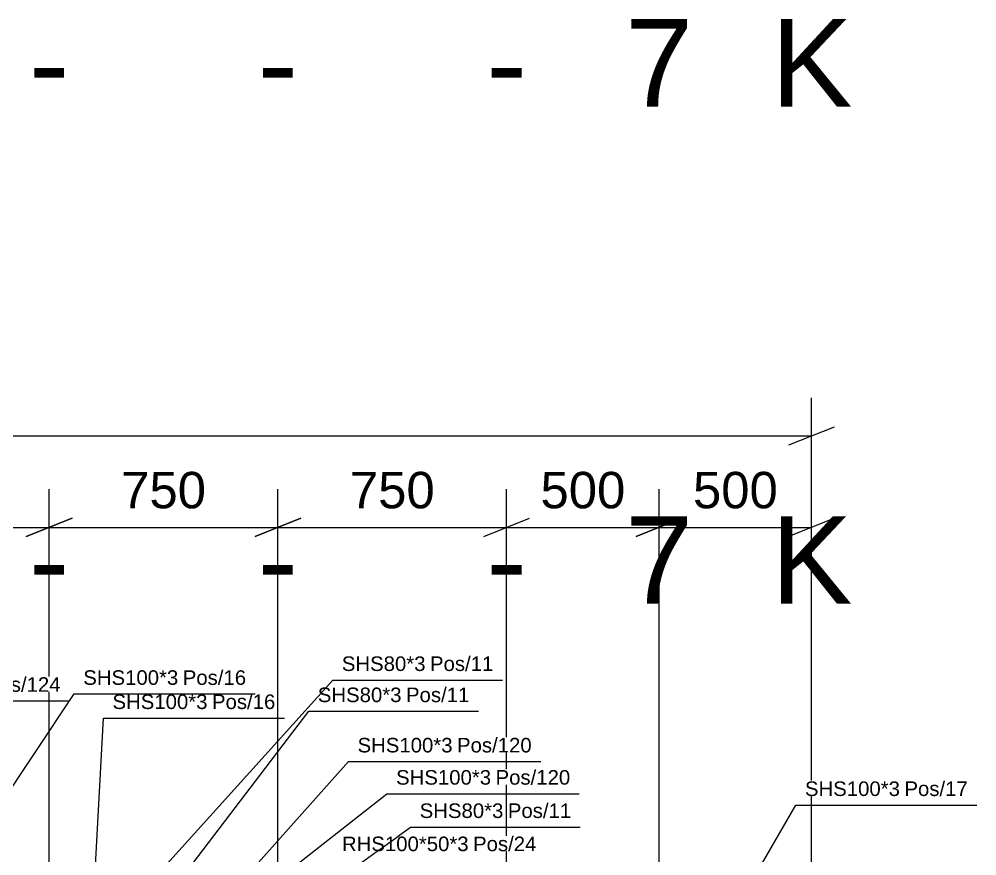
# Model space of a CAD drawing. Header units: millimetres. Extents: x -57554 to 16546, y 2142 to 98430.
# Drawn here: x 9967 to 13107, y 26041 to 28784 of the extents above; entities that cross this region are included whole.
import ezdxf

# ---------------------------------------------------------------- set-up
doc = ezdxf.new("R2010")
doc.units = ezdxf.units.MM
doc.linetypes.add('DXK_LINE_DOT3', pattern=[5.9187, 2.979, -0.9799, 0.9799, -0.9799])
doc.layers.add('S-Z2-A_TEXTUAL_ANNOTATION', color=7, linetype='Continuous')
doc.layers.add('S-Z23-A_DIMENSIONS', color=7, linetype='Continuous')
doc.styles.add('Arial', font='ARIAL.TTF', dxfattribs={"height": 0.2})

msp = doc.modelspace()

# ---------------------------------------------------------------- linework, layer by layer
at = {"color": 1, "linetype": 'DXK_LINE_DOT3'}
for p, q in [((10065.2, 13818), (10065.2, 26818)), ((10815.2, 13818), (10815.2, 26818)), ((11565.2, 13818), (11565.2, 26818)), ((12065.2, 13818), (12065.2, 26818)), ((12565.2, 13818), (12565.2, 26818))]:
    msp.add_line(p, q, dxfattribs=at)
at = {"layer": 'S-Z2-A_TEXTUAL_ANNOTATION'}
for p, q in [((10994.8, 26617.1), (11551.4, 26617.1)), ((8470.7, 24055.9), (10147, 26571.7)), ((9538.5, 26549), (10132.2, 26549)), ((10916.1, 26515), (11472.7, 26515)), ((10114.7, 24055.9), (10242.8, 26492.4)), ((10242.8, 26492.4), (10836.5, 26492.4)), ((11046.4, 26350.1), (11677.1, 26350.1)), ((11172.7, 26244.5), (11803.4, 26244.5)), ((11363.4, 24215.5), (12513.4, 26207.3)), ((12513.4, 26207.3), (13107.1, 26207.3)), ((11250.1, 26135.2), (11806.7, 26135.2))]:
    msp.add_line(p, q, dxfattribs=at)
at = {"layer": 'S-Z23-A_DIMENSIONS'}
for p, q in [((12565.2, 24368), (12565.2, 27543)), ((12490.2, 27388), (12640.2, 27448)), ((-4434.8, 27418), (12565.2, 27418)), ((10065.2, 24368), (10065.2, 27243)), ((10065.2, 24368), (10065.2, 27243)), ((10815.2, 24368), (10815.2, 27243)), ((10815.2, 24368), (10815.2, 27243)), ((11565.2, 24368), (11565.2, 27243)), ((11565.2, 24368), (11565.2, 27243)), ((12065.2, 24368), (12065.2, 27243)), ((12065.2, 24368), (12065.2, 27243)), ((12565.2, 24368), (12565.2, 27243)), ((9990.2, 27088), (10140.2, 27148)), ((10140.2, 27148), (9990.2, 27088)), ((10890.2, 27148), (10740.2, 27088)), ((10740.2, 27088), (10890.2, 27148)), ((11490.2, 27088), (11640.2, 27148)), ((11990.2, 27088), (12140.2, 27148)), ((12640.2, 27148), (12490.2, 27088)), ((9315.2, 27118), (10065.2, 27118)), ((10065.2, 27118), (10815.2, 27118)), ((10815.2, 27118), (11565.2, 27118)), ((11565.2, 27118), (12065.2, 27118)), ((12065.2, 27118), (12565.2, 27118))]:
    msp.add_line(p, q, dxfattribs=at)

# ---------------------------------------------------------------- texts
at = {"color": 5, "linetype": 'Continuous', "style": 'Arial'}
for s, p in [('7', (11954, 28497.3)), ('K', (12431.9, 28497.3)), ('-', (9998.5, 28497.3)), ('-', (10748.5, 28497.3)), ('-', (11498.5, 28497.3)), ('7', (11954, 26868)), ('K', (12431.9, 26868)), ('-', (9998.5, 26868)), ('-', (10748.5, 26868)), ('-', (11498.5, 26868))]:
    msp.add_text(s, height=286.5, dxfattribs=at).set_placement(p)

# ---------------------------------------------------------------- wipeouts: each hides what was drawn before it
for points, layer in [([(11298.9, 26647.1), (11298.9, 26697.1), (11024.8, 26697.1), (11024.8, 26647.1)], 'S-Z2-A_TEXTUAL_ANNOTATION'), ([(10584, 26522.4), (10584, 26572.4), (10272.8, 26572.4), (10272.8, 26522.4)], 'S-Z2-A_TEXTUAL_ANNOTATION'), ([(11220.2, 26545), (11220.2, 26595), (10946.1, 26595), (10946.1, 26545)], 'S-Z2-A_TEXTUAL_ANNOTATION'), ([(11387.5, 26380.1), (11387.5, 26430.1), (11076.4, 26430.1), (11076.4, 26380.1)], 'S-Z2-A_TEXTUAL_ANNOTATION'), ([(11513.9, 26274.5), (11513.9, 26324.5), (11202.7, 26324.5), (11202.7, 26274.5)], 'S-Z2-A_TEXTUAL_ANNOTATION'), ([(10604.1, 27155.5), (10604.1, 27330.5), (10276.2, 27330.5), (10276.2, 27155.5)], 'S-Z23-A_DIMENSIONS'), ([(11354.1, 27155.5), (11354.1, 27330.5), (11026.2, 27330.5), (11026.2, 27155.5)], 'S-Z23-A_DIMENSIONS')]:
    msp.add_wipeout(points).dxf.layer = layer

# ---------------------------------------------------------------- next in the draw order: texts
at = {"layer": 'S-Z2-A_TEXTUAL_ANNOTATION', "style": 'Arial'}
for s, p in [('SHS80*3', (11024.8, 26647.1)), ('SHS100*3', (10272.8, 26522.4)), ('SHS80*3', (10946.1, 26545)), ('SHS100*3', (11076.4, 26380.1)), ('SHS100*3', (11202.7, 26274.5))]:
    msp.add_text(s, height=47.75, dxfattribs=at).set_placement(p)
at = {"layer": 'S-Z23-A_DIMENSIONS', "style": 'Arial'}
for p in [(10301.2, 27180.5), (11051.2, 27180.5)]:
    msp.add_text('750', height=119.38, dxfattribs=at).set_placement(p)

# ---------------------------------------------------------------- next in the draw order: wipeouts: each hides what was drawn before it
for points, layer in [([(11521.4, 26647.1), (11521.4, 26697.1), (11313.9, 26697.1), (11313.9, 26647.1)], 'S-Z2-A_TEXTUAL_ANNOTATION'), ([(10806.5, 26522.4), (10806.5, 26572.4), (10599, 26572.4), (10599, 26522.4)], 'S-Z2-A_TEXTUAL_ANNOTATION'), ([(11442.7, 26545), (11442.7, 26595), (11235.2, 26595), (11235.2, 26545)], 'S-Z2-A_TEXTUAL_ANNOTATION'), ([(11647.1, 26380.1), (11647.1, 26430.1), (11402.5, 26430.1), (11402.5, 26380.1)], 'S-Z2-A_TEXTUAL_ANNOTATION'), ([(11773.4, 26274.5), (11773.4, 26324.5), (11528.9, 26324.5), (11528.9, 26274.5)], 'S-Z2-A_TEXTUAL_ANNOTATION'), ([(12854.6, 26237.3), (12854.6, 26287.3), (12543.4, 26287.3), (12543.4, 26237.3)], 'S-Z2-A_TEXTUAL_ANNOTATION'), ([(11554.2, 26165.2), (11554.2, 26215.2), (11280.1, 26215.2), (11280.1, 26165.2)], 'S-Z2-A_TEXTUAL_ANNOTATION'), ([(11440.1, 26056.5), (11440.1, 26106.5), (11025.2, 26106.5), (11025.2, 26056.5)], 'S-Z2-A_TEXTUAL_ANNOTATION'), ([(12479.1, 27155.5), (12479.1, 27330.5), (12151.2, 27330.5), (12151.2, 27155.5)], 'S-Z23-A_DIMENSIONS')]:
    msp.add_wipeout(points).dxf.layer = layer

# ---------------------------------------------------------------- next in the draw order: linework, layer by layer
at = {"layer": 'S-Z2-A_TEXTUAL_ANNOTATION'}
for p, q in [((8628.6, 23994.3), (10994.8, 26617.1)), ((10147, 26571.7), (10740.6, 26571.7)), ((9028.6, 24041.7), (10916.1, 26515)), ((9265.6, 24358.3), (11046.4, 26350.1)), ((8765.6, 24358.3), (11172.7, 26244.5)), ((8628.6, 24251.3), (11250.1, 26135.2))]:
    msp.add_line(p, q, dxfattribs=at)
at = {"layer": 'S-Z23-A_DIMENSIONS'}
msp.add_line((12140.2, 27148), (11990.2, 27088), dxfattribs=at)

# ---------------------------------------------------------------- next in the draw order: texts
at = {"layer": 'S-Z2-A_TEXTUAL_ANNOTATION', "style": 'Arial'}
for s, height, p in [('Pos/11', 47.75, (11313.9, 26647.1)), ('Pos/16', 47.75, (10599, 26522.4)), ('Pos/11', 47.75, (11235.2, 26545)), ('Pos/120', 47.75, (11402.5, 26380.1)), ('Pos/120', 47.75, (11528.9, 26274.5)), ('SHS100*3', 47.75, (12543.4, 26237.3)), ('SHS80*3', 47.75, (11280.1, 26165.2)), ('RHS100*50*3', 47.754, (11025.2, 26056.5))]:
    msp.add_text(s, height=height, dxfattribs=at).set_placement(p)
at = {"layer": 'S-Z23-A_DIMENSIONS', "style": 'Arial'}
msp.add_text('500', height=119.38, dxfattribs=at).set_placement((12176.2, 27180.5))

# ---------------------------------------------------------------- next in the draw order: wipeouts: each hides what was drawn before it
for points in [[(13077.1, 26237.3), (13077.1, 26287.3), (12869.6, 26287.3), (12869.6, 26237.3)], [(11776.7, 26165.2), (11776.7, 26215.2), (11569.2, 26215.2), (11569.2, 26165.2)], [(11662.6, 26056.5), (11662.6, 26106.5), (11455.1, 26106.5), (11455.1, 26056.5)]]:
    msp.add_wipeout(points).dxf.layer = 'S-Z2-A_TEXTUAL_ANNOTATION'

# ---------------------------------------------------------------- next in the draw order: texts
at = {"layer": 'S-Z2-A_TEXTUAL_ANNOTATION', "style": 'Arial'}
for s, p in [('Pos/17', (12869.6, 26237.3)), ('Pos/11', (11569.2, 26165.2)), ('Pos/24', (11455.1, 26056.5))]:
    msp.add_text(s, height=47.75, dxfattribs=at).set_placement(p)

# ---------------------------------------------------------------- next in the draw order: wipeouts: each hides what was drawn before it
for points, layer in [([(10488.2, 26601.7), (10488.2, 26651.7), (10177, 26651.7), (10177, 26601.7)], 'S-Z2-A_TEXTUAL_ANNOTATION'), ([(10102.2, 26579), (10102.2, 26629), (9857.7, 26629), (9857.7, 26579)], 'S-Z2-A_TEXTUAL_ANNOTATION'), ([(11979.1, 27155.5), (11979.1, 27330.5), (11651.2, 27330.5), (11651.2, 27155.5)], 'S-Z23-A_DIMENSIONS')]:
    msp.add_wipeout(points).dxf.layer = layer

# ---------------------------------------------------------------- next in the draw order: linework, layer by layer
at = {"layer": 'S-Z23-A_DIMENSIONS'}
msp.add_line((11490.2, 27088), (11640.2, 27148), dxfattribs=at)

# ---------------------------------------------------------------- next in the draw order: texts
at = {"layer": 'S-Z2-A_TEXTUAL_ANNOTATION', "style": 'Arial'}
for s, p in [('SHS100*3', (10177, 26601.7)), ('Pos/124', (9857.7, 26579))]:
    msp.add_text(s, height=47.75, dxfattribs=at).set_placement(p)
at = {"layer": 'S-Z23-A_DIMENSIONS', "style": 'Arial'}
msp.add_text('500', height=119.38, dxfattribs=at).set_placement((11676.2, 27180.5))

# ---------------------------------------------------------------- next in the draw order: wipeouts: each hides what was drawn before it
msp.add_wipeout([(10710.6, 26601.7), (10710.6, 26651.7), (10503.2, 26651.7), (10503.2, 26601.7)]).dxf.layer = 'S-Z2-A_TEXTUAL_ANNOTATION'

# ---------------------------------------------------------------- next in the draw order: texts
at = {"layer": 'S-Z2-A_TEXTUAL_ANNOTATION', "style": 'Arial'}
msp.add_text('Pos/16', height=47.75, dxfattribs=at).set_placement((10503.2, 26601.7))

doc.saveas('drawing.dxf')
